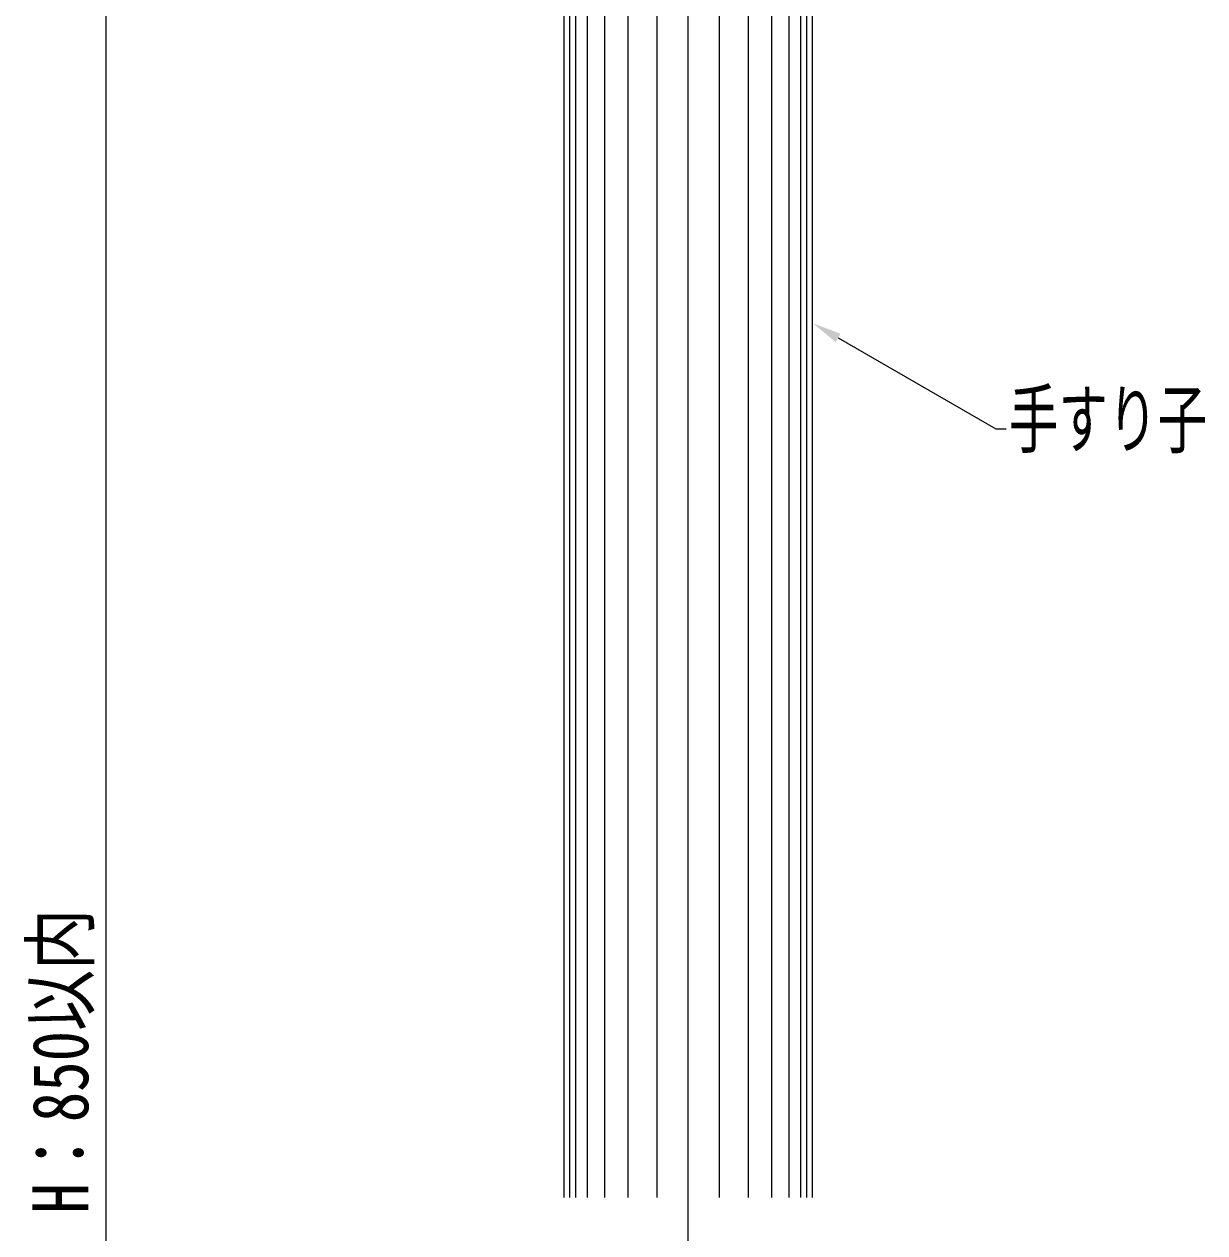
# Model space of a CAD drawing. Units: millimetres, scale not verified. Extents: x -1000 to 1000, y -693 to 692.
# Drawn here: x 58.2 to 261.1, y -234.8 to -27.2 of the extents above; entities that cross this region are included whole.
import ezdxf
from ezdxf.enums import TextEntityAlignment as Align

# ---------------------------------------------------------------- set-up
doc = ezdxf.new("R2010")
doc.units = ezdxf.units.MM
doc.header["$LTSCALE"] = 5
for name, color, linetype, lineweight in [('0-2_1', 3, 'Continuous', 9), ('0-3_center', 5, 'Continuous', 9), ('0-5_0', 1, 'Continuous', 9), ('0-7_2', 4, 'Continuous', 9), ('1-1_sunpou', 1, 'Continuous', 9)]:
    doc.layers.add(name, color=color, linetype=linetype, lineweight=lineweight)
doc.styles.add('ＭＳ ゴシック', font='')
doc.styles.get('ＭＳ ゴシック').set_extended_font_data('MS Gothic')

# ---------------------------------------------------------------- blocks, each defined once
blk = doc.blocks.new('MLeader19')
at = {"layer": '1-1_sunpou'}
blk.add_lwpolyline([(198.096, -81.101), (225.191, -96.744), (226.991, -96.744)], dxfattribs=at)
at = {"layer": '1-1_sunpou', "color": 11}
blk.add_solid([(197.679, -81.822), (198.513, -80.379), (193.766, -78.601)], dxfattribs=at)
at = {"layer": '1-1_sunpou', "color": 2, "style": 'ＭＳ ゴシック', "width": 0.65}
blk.add_text('手すり子', height=9.604, dxfattribs=at).set_placement((227.441, -102.739), align=Align.BOTTOM_LEFT)

msp = doc.modelspace()

# ---------------------------------------------------------------- linework, layer by layer
at = {"layer": '0-2_1'}
for p, q in [((150.941, 49.927), (150.941, -228.767)), ((193.641, 49.927), (193.641, -228.767))]:
    msp.add_line(p, q, dxfattribs=at)
at = {"layer": '0-3_center'}
msp.add_line((172.291, 138.114), (172.291, -578.837), dxfattribs=at)
at = {"layer": '0-5_0'}
msp.add_line((72.249, 115.927), (72.249, -535.073), dxfattribs=at)
at = {"layer": '0-7_2'}
for p, q in [((151.941, 49.927), (151.941, -228.767)), ((152.941, 49.927), (152.941, -228.767)), ((154.941, 49.927), (154.941, -228.767)), ((157.941, 49.927), (157.941, -228.767)), ((161.941, 49.927), (161.941, -228.767)), ((166.941, 49.927), (166.941, -228.767)), ((177.641, 49.927), (177.641, -228.767)), ((182.641, 49.927), (182.641, -228.767)), ((186.641, 49.927), (186.641, -228.767)), ((189.641, 49.927), (189.641, -228.767)), ((191.641, 49.927), (191.641, -228.767)), ((192.641, 49.927), (192.641, -228.767))]:
    msp.add_line(p, q, dxfattribs=at)

# ---------------------------------------------------------------- block references
at = {"layer": '1-1_sunpou'}
msp.add_blockref('MLeader19', (0, 0), dxfattribs=at)

# ---------------------------------------------------------------- texts
at = {"layer": '0-5_0', "color": 2, "style": 'ＭＳ ゴシック', "width": 0.8}
msp.add_text(' H：850以内', height=9.604, rotation=90, dxfattribs=at).set_placement((72.099, -236.773), align=Align.BOTTOM_LEFT)

doc.saveas('drawing.dxf')
